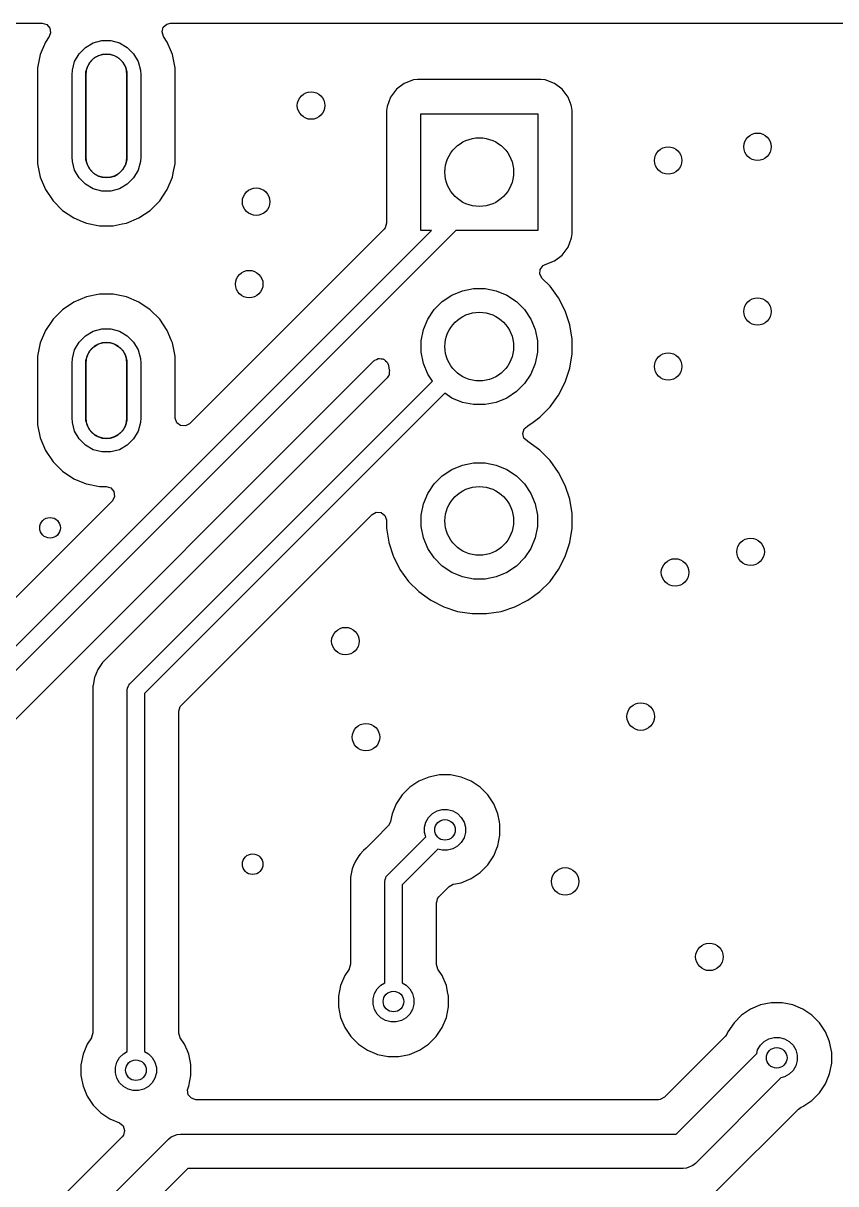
# Model space of a CAD drawing. Extents: x 2.03 to 8.88, y -5.74 to -2.97.
# Drawn here: x 7.721 to 8.187, y -3.638 to -2.972 of the extents above; entities that cross this region are included whole.
import ezdxf

# ---------------------------------------------------------------- set-up
doc = ezdxf.new("R2010")
doc.units = 0
doc.header["$MEASUREMENT"] = 0
doc.layers.add('BLACK', color=7, linetype='CONTINUOUS')

msp = doc.modelspace()

# ---------------------------------------------------------------- linework, layer by layer
at = {"layer": 'BLACK', "linetype": 'CONTINUOUS'}
for p, q in [((7.46514, -2.97246), (7.73171, -2.97246)), ((7.73171, -2.97246), (7.73435, -2.97324)), ((7.73435, -2.97324), (7.73615, -2.97531)), ((7.80041, -2.97743), (7.80114, -2.97478)), ((7.80114, -2.97478), (7.80319, -2.97294)), ((7.80319, -2.97294), (7.80529, -2.97246)), ((7.80529, -2.97246), (8.79662, -2.97246)), ((7.73577, -2.98005), (7.7336, -2.98331)), ((7.73655, -2.97804), (7.73577, -2.98005)), ((7.73615, -2.97531), (7.73655, -2.97804)), ((7.80124, -2.98005), (7.80041, -2.97743)), ((7.80341, -2.98331), (7.80124, -2.98005)), ((7.7336, -2.98331), (7.73063, -2.99048)), ((7.7336, -2.98331), (7.7336, -2.98331)), ((7.75289, -2.98998), (7.75652, -2.98635)), ((7.75652, -2.98635), (7.76097, -2.98378)), ((7.76097, -2.98378), (7.76593, -2.98245)), ((7.76593, -2.98245), (7.77107, -2.98245)), ((7.77107, -2.98245), (7.77604, -2.98378)), ((7.77604, -2.98378), (7.78049, -2.98635)), ((7.78049, -2.98635), (7.78412, -2.98998)), ((7.80577, -2.98901), (7.80341, -2.98331)), ((7.80341, -2.98331), (7.80341, -2.98331)), ((7.73063, -2.99048), (7.72911, -2.99809)), ((7.73063, -2.99048), (7.73063, -2.99048)), ((7.74899, -2.9994), (7.75032, -2.99444)), ((7.75032, -2.99444), (7.75289, -2.98998)), ((7.75759, -2.99745), (7.75913, -2.99478)), ((7.75913, -2.99478), (7.76131, -2.9926)), ((7.76131, -2.9926), (7.76398, -2.99106)), ((7.76398, -2.99106), (7.76696, -2.99026)), ((7.76696, -2.99026), (7.77005, -2.99026)), ((7.77005, -2.99026), (7.77302, -2.99106)), ((7.77302, -2.99106), (7.77569, -2.9926)), ((7.77569, -2.9926), (7.77787, -2.99478)), ((7.77787, -2.99478), (7.77942, -2.99745)), ((7.78412, -2.98998), (7.78669, -2.99444)), ((7.78669, -2.99444), (7.78802, -2.9994)), ((7.80638, -2.99048), (7.80577, -2.98901)), ((7.80789, -2.99809), (7.80638, -2.99048)), ((7.80638, -2.99048), (7.80638, -2.99048)), ((7.80638, -2.99048), (7.80638, -2.99048)), ((7.72911, -2.99809), (7.72911, -2.99809)), ((7.72911, -2.99809), (7.72911, -3.05309)), ((7.74882, -3.00197), (7.74899, -2.9994)), ((7.75669, -3.00197), (7.75679, -3.00043)), ((7.75679, -3.00043), (7.75759, -2.99745)), ((7.77942, -2.99745), (7.78021, -3.00043)), ((7.78021, -3.00043), (7.78031, -3.00197)), ((7.78802, -2.9994), (7.78819, -3.00197)), ((7.80789, -3.05309), (7.80789, -2.99809)), ((7.74882, -3.04921), (7.74882, -3.00197)), ((7.75669, -3.04921), (7.75669, -3.00197)), ((7.78031, -3.00197), (7.78031, -3.04921)), ((7.78819, -3.00197), (7.78819, -3.04921)), ((7.93928, -3.00694), (7.93474, -3.01033)), ((7.94459, -3.00496), (7.93928, -3.00694)), ((7.93928, -3.00694), (7.93928, -3.00694)), ((7.94693, -3.0047), (7.94459, -3.00496)), ((8.01763, -3.0047), (7.94693, -3.0047)), ((7.94693, -3.0047), (7.94693, -3.0047)), ((8.01998, -3.00496), (8.01763, -3.0047)), ((8.01763, -3.0047), (8.01763, -3.0047)), ((8.01763, -3.0047), (8.01763, -3.0047)), ((8.01763, -3.0047), (8.01763, -3.0047)), ((8.02529, -3.00694), (8.01998, -3.00496)), ((8.01998, -3.00496), (8.01998, -3.00496)), ((8.02982, -3.01033), (8.02529, -3.00694)), ((8.02529, -3.00694), (8.02529, -3.00694)), ((7.93474, -3.01033), (7.93135, -3.01487)), ((7.93474, -3.01033), (7.93474, -3.01033)), ((8.03322, -3.01487), (8.02982, -3.01033)), ((8.02982, -3.01033), (8.02982, -3.01033)), ((7.92924, -3.02136), (7.92911, -3.02252)), ((7.92937, -3.02018), (7.92924, -3.02136)), ((7.93135, -3.01487), (7.92937, -3.02018)), ((7.93135, -3.01487), (7.93135, -3.01487)), ((8.03491, -3.01939), (8.03322, -3.01487)), ((8.03322, -3.01487), (8.03322, -3.01487)), ((8.0352, -3.02018), (8.03491, -3.01939)), ((8.03545, -3.02252), (8.0352, -3.02018)), ((7.92911, -3.02252), (7.92911, -3.02252)), ((7.92911, -3.02252), (7.92911, -3.08719)), ((7.94882, -3.09134), (7.94882, -3.02441)), ((7.94882, -3.02441), (8.01575, -3.02441)), ((8.01575, -3.02441), (8.01575, -3.09134)), ((8.03545, -3.09322), (8.03545, -3.02252)), ((7.72911, -3.05309), (7.72911, -3.05309)), ((7.72911, -3.05309), (7.72911, -3.05309)), ((7.72911, -3.05309), (7.73063, -3.0607)), ((7.74899, -3.05178), (7.74882, -3.04921)), ((7.75032, -3.05675), (7.74899, -3.05178)), ((7.75679, -3.05075), (7.75669, -3.04921)), ((7.75759, -3.05373), (7.75679, -3.05075)), ((7.75913, -3.0564), (7.75759, -3.05373)), ((7.77942, -3.05373), (7.77787, -3.0564)), ((7.78021, -3.05075), (7.77942, -3.05373)), ((7.78031, -3.04921), (7.78021, -3.05075)), ((7.78802, -3.05178), (7.78669, -3.05675)), ((7.78819, -3.04921), (7.78802, -3.05178)), ((7.80688, -3.05821), (7.80789, -3.05309)), ((7.73063, -3.0607), (7.73063, -3.0607)), ((7.73063, -3.0607), (7.7336, -3.06787)), ((7.75289, -3.0612), (7.75032, -3.05675)), ((7.75652, -3.06483), (7.75289, -3.0612)), ((7.76131, -3.05858), (7.75913, -3.0564)), ((7.76398, -3.06012), (7.76131, -3.05858)), ((7.76696, -3.06092), (7.76398, -3.06012)), ((7.77005, -3.06092), (7.76696, -3.06092)), ((7.77302, -3.06012), (7.77005, -3.06092)), ((7.77569, -3.05858), (7.77302, -3.06012)), ((7.77787, -3.0564), (7.77569, -3.05858)), ((7.78412, -3.0612), (7.78049, -3.06483)), ((7.78669, -3.05675), (7.78412, -3.0612)), ((7.80341, -3.06787), (7.80638, -3.0607)), ((7.80638, -3.0607), (7.80688, -3.05821)), ((7.7336, -3.06787), (7.7336, -3.06787)), ((7.7336, -3.06787), (7.73791, -3.07432)), ((7.76097, -3.0674), (7.75652, -3.06483)), ((7.76593, -3.06873), (7.76097, -3.0674)), ((7.77604, -3.0674), (7.77107, -3.06873)), ((7.78049, -3.06483), (7.77604, -3.0674)), ((7.7991, -3.07432), (7.80341, -3.06787)), ((7.73791, -3.07432), (7.73791, -3.07432)), ((7.73791, -3.07432), (7.74339, -3.07981)), ((7.77107, -3.06873), (7.76593, -3.06873)), ((7.79361, -3.07981), (7.7991, -3.07432)), ((7.74339, -3.07981), (7.74339, -3.07981)), ((7.74339, -3.07981), (7.74985, -3.08412)), ((7.78716, -3.08412), (7.79361, -3.07981)), ((7.74985, -3.08412), (7.74985, -3.08412)), ((7.74985, -3.08412), (7.75462, -3.0861)), ((7.75462, -3.0861), (7.75701, -3.08709)), ((7.75701, -3.08709), (7.75701, -3.08709)), ((7.75701, -3.08709), (7.75701, -3.08709)), ((7.75701, -3.08709), (7.76462, -3.0886)), ((7.77238, -3.0886), (7.7775, -3.08758)), ((7.7775, -3.08758), (7.77999, -3.08709)), ((7.77999, -3.08709), (7.78716, -3.08412)), ((7.92911, -3.08719), (7.92834, -3.08983)), ((7.66155, -3.38464), (7.95485, -3.09134)), ((7.96877, -3.09134), (7.66851, -3.3916)), ((7.76462, -3.0886), (7.76462, -3.0886)), ((7.76462, -3.0886), (7.77238, -3.0886)), ((7.92768, -3.09064), (7.81623, -3.2021)), ((7.92834, -3.08983), (7.92768, -3.09064)), ((7.95485, -3.09134), (7.94882, -3.09134)), ((8.01575, -3.09134), (7.96877, -3.09134)), ((8.0352, -3.09557), (8.03545, -3.09322)), ((8.02982, -3.10542), (8.03322, -3.10088)), ((8.03322, -3.10088), (8.0352, -3.09557)), ((8.02529, -3.10881), (8.02982, -3.10542)), ((8.01705, -3.11635), (8.01725, -3.11361)), ((8.01725, -3.11361), (8.0189, -3.11141)), ((8.0189, -3.11141), (8.02011, -3.11074)), ((8.02011, -3.11074), (8.02529, -3.10881)), ((8.01837, -3.11877), (8.01705, -3.11635)), ((8.02284, -3.12324), (8.01837, -3.11877)), ((7.96651, -3.12836), (7.97257, -3.12585)), ((7.97257, -3.12585), (7.979, -3.12457)), ((7.979, -3.12457), (7.98556, -3.12457)), ((7.98556, -3.12457), (7.992, -3.12585)), ((7.992, -3.12585), (7.99806, -3.12836)), ((8.02776, -3.13001), (8.02284, -3.12324)), ((7.74985, -3.13242), (7.74339, -3.13673)), ((7.75701, -3.12945), (7.74985, -3.13242)), ((7.74985, -3.13242), (7.74985, -3.13242)), ((7.76462, -3.12793), (7.75701, -3.12945)), ((7.75701, -3.12945), (7.75701, -3.12945)), ((7.77238, -3.12793), (7.76462, -3.12793)), ((7.76462, -3.12793), (7.76462, -3.12793)), ((7.77999, -3.12945), (7.77238, -3.12793)), ((7.77238, -3.12793), (7.77238, -3.12793)), ((7.78716, -3.13242), (7.77999, -3.12945)), ((7.77999, -3.12945), (7.77999, -3.12945)), ((7.79361, -3.13673), (7.78716, -3.13242)), ((7.78716, -3.13242), (7.78716, -3.13242)), ((7.95641, -3.13664), (7.96105, -3.13201)), ((7.96105, -3.13201), (7.96651, -3.12836)), ((7.99806, -3.12836), (8.00351, -3.13201)), ((8.00351, -3.13201), (8.00815, -3.13664)), ((8.03156, -3.13746), (8.02776, -3.13001)), ((8.02776, -3.13001), (8.02776, -3.13001)), ((8.02776, -3.13001), (8.02776, -3.13001)), ((7.74339, -3.13673), (7.73791, -3.14221)), ((7.74339, -3.13673), (7.74339, -3.13673)), ((7.7991, -3.14221), (7.79361, -3.13673)), ((7.79361, -3.13673), (7.79361, -3.13673)), ((7.95277, -3.1421), (7.95641, -3.13664)), ((8.00815, -3.13664), (8.0118, -3.1421)), ((8.03414, -3.14542), (8.03156, -3.13746)), ((7.73791, -3.14221), (7.7336, -3.14866)), ((7.73791, -3.14221), (7.73791, -3.14221)), ((7.76097, -3.14914), (7.76593, -3.14781)), ((7.76593, -3.14781), (7.77107, -3.14781)), ((7.77107, -3.14781), (7.77604, -3.14914)), ((7.80341, -3.14866), (7.7991, -3.14221)), ((7.7991, -3.14221), (7.7991, -3.14221)), ((7.95026, -3.14816), (7.95277, -3.1421)), ((8.0118, -3.1421), (8.01431, -3.14816)), ((8.03545, -3.15369), (8.03414, -3.14542)), ((7.7336, -3.14867), (7.73063, -3.15583)), ((7.7336, -3.14866), (7.7336, -3.14867)), ((7.75289, -3.15534), (7.75652, -3.15171)), ((7.75652, -3.15171), (7.76097, -3.14914)), ((7.77604, -3.14914), (7.78049, -3.15171)), ((7.78049, -3.15171), (7.78412, -3.15534)), ((7.80341, -3.14867), (7.80341, -3.14866)), ((7.80589, -3.15465), (7.80341, -3.14867)), ((7.94898, -3.15459), (7.95026, -3.14816)), ((8.01431, -3.14816), (8.01559, -3.15459)), ((8.03545, -3.16206), (8.03545, -3.15369)), ((7.73063, -3.15583), (7.72911, -3.16344)), ((7.73063, -3.15583), (7.73063, -3.15583)), ((7.74899, -3.16475), (7.75032, -3.15979)), ((7.75032, -3.15979), (7.75289, -3.15534)), ((7.75759, -3.1628), (7.75913, -3.16013)), ((7.75913, -3.16013), (7.76131, -3.15795)), ((7.76131, -3.15795), (7.76398, -3.15641)), ((7.76398, -3.15641), (7.76696, -3.15561)), ((7.76696, -3.15561), (7.77005, -3.15561)), ((7.77005, -3.15561), (7.77302, -3.15641)), ((7.77302, -3.15641), (7.77569, -3.15795)), ((7.77569, -3.15795), (7.77787, -3.16013)), ((7.77787, -3.16013), (7.77942, -3.1628)), ((7.78412, -3.15534), (7.78669, -3.15979)), ((7.78669, -3.15979), (7.78802, -3.16475)), ((7.80638, -3.15583), (7.80589, -3.15465)), ((7.80789, -3.16344), (7.80638, -3.15583)), ((7.80638, -3.15583), (7.80638, -3.15583)), ((7.80638, -3.15583), (7.80638, -3.15583)), ((7.94898, -3.16115), (7.94898, -3.15459)), ((7.95026, -3.16759), (7.94898, -3.16115)), ((8.01559, -3.16115), (8.01431, -3.16759)), ((8.01559, -3.15459), (8.01559, -3.16115)), ((7.68999, -3.39799), (7.9219, -3.16607)), ((7.72911, -3.16344), (7.72911, -3.16344)), ((7.72911, -3.16344), (7.72911, -3.2027)), ((7.74882, -3.16732), (7.74899, -3.16475)), ((7.74882, -3.19882), (7.74882, -3.16732)), ((7.75669, -3.16732), (7.75679, -3.16578)), ((7.75669, -3.19882), (7.75669, -3.16732)), ((7.75679, -3.16578), (7.75759, -3.1628)), ((7.77942, -3.1628), (7.78021, -3.16578)), ((7.78021, -3.16578), (7.78031, -3.16732)), ((7.78031, -3.16732), (7.78031, -3.19882)), ((7.78802, -3.16475), (7.78819, -3.16732)), ((7.78819, -3.16732), (7.78819, -3.19882)), ((7.80789, -3.19864), (7.80789, -3.16344)), ((7.9219, -3.16607), (7.92222, -3.1659)), ((7.92222, -3.1659), (7.92244, -3.16561)), ((7.92244, -3.16561), (7.92341, -3.16525)), ((7.92341, -3.16525), (7.92432, -3.16476)), ((7.92432, -3.16476), (7.92468, -3.16478)), ((7.92468, -3.16478), (7.92502, -3.16466)), ((7.92502, -3.16466), (7.92603, -3.16488)), ((7.92603, -3.16488), (7.92706, -3.16495)), ((7.92706, -3.16495), (7.92735, -3.16517)), ((7.92735, -3.16517), (7.92771, -3.16525)), ((7.92771, -3.16525), (7.92844, -3.16598)), ((7.92844, -3.16598), (7.92926, -3.1666)), ((7.92926, -3.1666), (7.92944, -3.16699)), ((7.92944, -3.16699), (7.92965, -3.1672)), ((7.92965, -3.1672), (7.92997, -3.16816)), ((7.95277, -3.17365), (7.95026, -3.16759)), ((8.01431, -3.16759), (8.0118, -3.17365)), ((8.03414, -3.17032), (8.03545, -3.16206)), ((7.92997, -3.16816), (7.93013, -3.1685)), ((7.93055, -3.17417), (7.93003, -3.17485)), ((7.93013, -3.1685), (7.93016, -3.16863)), ((7.93016, -3.16863), (7.93042, -3.17032)), ((7.93042, -3.17032), (7.9307, -3.17118)), ((7.93057, -3.17392), (7.93055, -3.17417)), ((7.9307, -3.17369), (7.93057, -3.17392)), ((7.93075, -3.17142), (7.93067, -3.17256)), ((7.93067, -3.17256), (7.9307, -3.17369)), ((7.9307, -3.17118), (7.93075, -3.17142)), ((7.95549, -3.17771), (7.95277, -3.17365)), ((8.0118, -3.17365), (8.00815, -3.1791)), ((8.03156, -3.17828), (8.03414, -3.17032)), ((7.92943, -3.1759), (7.76974, -3.3356)), ((7.78195, -3.35124), (7.95549, -3.17771)), ((7.93003, -3.17485), (7.92943, -3.1759)), ((8.00815, -3.1791), (8.00351, -3.18374)), ((8.02776, -3.18574), (8.03156, -3.17828)), ((7.96245, -3.18467), (7.79035, -3.35676)), ((7.96651, -3.18739), (7.96245, -3.18467)), ((7.97257, -3.1899), (7.96651, -3.18739)), ((7.99806, -3.18739), (7.992, -3.1899)), ((8.00351, -3.18374), (7.99806, -3.18739)), ((8.02284, -3.19251), (8.02776, -3.18574)), ((8.02776, -3.18574), (8.02776, -3.18574)), ((8.02776, -3.18574), (8.02776, -3.18574)), ((7.979, -3.19118), (7.97257, -3.1899)), ((7.98556, -3.19118), (7.979, -3.19118)), ((7.992, -3.1899), (7.98556, -3.19118)), ((8.01692, -3.19843), (8.02284, -3.19251)), ((8.02284, -3.19251), (8.02284, -3.19251)), ((8.02284, -3.19251), (8.02284, -3.19251)), ((7.74899, -3.20139), (7.74882, -3.19882)), ((7.75679, -3.20036), (7.75669, -3.19882)), ((7.75759, -3.20334), (7.75679, -3.20036)), ((7.78021, -3.20036), (7.77942, -3.20334)), ((7.78031, -3.19882), (7.78021, -3.20036)), ((7.78819, -3.19882), (7.78802, -3.20139)), ((7.80791, -3.19899), (7.80789, -3.19864)), ((7.80887, -3.20157), (7.80791, -3.19899)), ((8.01312, -3.20119), (8.01692, -3.19843)), ((8.01692, -3.19843), (8.01692, -3.19843)), ((8.01692, -3.19843), (8.01692, -3.19843)), ((7.72911, -3.2027), (7.72911, -3.2027)), ((7.72911, -3.2027), (7.72911, -3.2027)), ((7.72911, -3.2027), (7.73063, -3.21031)), ((7.75032, -3.20635), (7.74899, -3.20139)), ((7.75289, -3.2108), (7.75032, -3.20635)), ((7.75913, -3.20601), (7.75759, -3.20334)), ((7.76131, -3.20819), (7.75913, -3.20601)), ((7.77787, -3.20601), (7.77569, -3.20819)), ((7.77942, -3.20334), (7.77787, -3.20601)), ((7.78669, -3.20635), (7.78412, -3.2108)), ((7.78802, -3.20139), (7.78669, -3.20635)), ((7.81107, -3.20322), (7.80887, -3.20157)), ((7.81381, -3.20341), (7.81107, -3.20322)), ((7.81623, -3.2021), (7.81381, -3.20341)), ((8.00714, -3.20767), (8.00803, -3.20506)), ((8.00781, -3.21034), (8.00714, -3.20767)), ((8.00803, -3.20506), (8.00981, -3.20352)), ((8.00981, -3.20352), (8.01015, -3.20335)), ((8.01015, -3.20335), (8.01312, -3.20119)), ((7.73063, -3.21031), (7.73063, -3.21031)), ((7.73063, -3.21031), (7.7336, -3.21748)), ((7.75652, -3.21444), (7.75289, -3.2108)), ((7.76097, -3.21701), (7.75652, -3.21444)), ((7.76398, -3.20973), (7.76131, -3.20819)), ((7.76696, -3.21053), (7.76398, -3.20973)), ((7.77005, -3.21053), (7.76696, -3.21053)), ((7.77302, -3.20973), (7.77005, -3.21053)), ((7.77569, -3.20819), (7.77302, -3.20973)), ((7.78049, -3.21444), (7.77604, -3.21701)), ((7.78412, -3.2108), (7.78049, -3.21444)), ((8.00981, -3.21222), (8.00781, -3.21034)), ((8.01012, -3.21239), (8.00981, -3.21222)), ((8.01015, -3.2124), (8.01012, -3.21239)), ((8.01692, -3.21732), (8.01015, -3.2124)), ((7.7336, -3.21748), (7.7336, -3.21748)), ((7.7336, -3.21748), (7.73791, -3.22393)), ((7.76593, -3.21834), (7.76097, -3.21701)), ((7.77107, -3.21834), (7.76593, -3.21834)), ((7.77604, -3.21701), (7.77107, -3.21834)), ((8.02284, -3.22324), (8.01692, -3.21732)), ((7.73791, -3.22393), (7.73791, -3.22393)), ((7.73791, -3.22393), (7.74339, -3.22941)), ((7.96651, -3.22836), (7.97257, -3.22585)), ((7.97257, -3.22585), (7.979, -3.22457)), ((7.979, -3.22457), (7.98556, -3.22457)), ((7.98556, -3.22457), (7.992, -3.22585)), ((7.992, -3.22585), (7.99806, -3.22836)), ((8.02776, -3.23001), (8.02284, -3.22324)), ((7.74339, -3.22941), (7.74339, -3.22941)), ((7.74339, -3.22941), (7.74985, -3.23373)), ((7.74985, -3.23373), (7.74985, -3.23373)), ((7.74985, -3.23373), (7.75693, -3.23666)), ((7.95641, -3.23664), (7.96105, -3.23201)), ((7.96105, -3.23201), (7.96651, -3.22836)), ((7.99806, -3.22836), (8.00351, -3.23201)), ((8.00351, -3.23201), (8.00815, -3.23664)), ((8.03156, -3.23746), (8.02776, -3.23001)), ((8.02776, -3.23001), (8.02776, -3.23001)), ((8.02776, -3.23001), (8.02776, -3.23001)), ((7.75693, -3.23666), (7.75701, -3.23669)), ((7.75701, -3.23669), (7.75701, -3.23669)), ((7.75701, -3.23669), (7.75701, -3.23669)), ((7.75701, -3.23669), (7.76462, -3.23821)), ((7.76462, -3.23821), (7.76833, -3.23821)), ((7.76833, -3.23821), (7.77097, -3.23898)), ((7.77097, -3.23898), (7.77277, -3.24106)), ((7.77277, -3.24106), (7.77316, -3.24379)), ((7.95277, -3.2421), (7.95641, -3.23664)), ((8.00815, -3.23664), (8.0118, -3.2421)), ((8.03414, -3.24542), (8.03156, -3.23746)), ((7.77178, -3.24654), (7.65517, -3.36316)), ((7.77202, -3.24629), (7.77178, -3.24654)), ((7.77316, -3.24379), (7.77202, -3.24629)), ((7.95026, -3.24816), (7.95277, -3.2421)), ((8.0118, -3.2421), (8.01431, -3.24816)), ((8.03545, -3.25369), (8.03414, -3.24542)), ((7.82123, -3.35375), (7.92078, -3.2542)), ((7.92078, -3.2542), (7.92319, -3.25289)), ((7.92319, -3.25289), (7.92594, -3.25308)), ((7.92594, -3.25308), (7.92814, -3.25473)), ((7.94898, -3.25459), (7.95026, -3.24816)), ((8.01431, -3.24816), (8.01559, -3.25459)), ((8.03545, -3.26206), (8.03545, -3.25369)), ((7.92814, -3.25473), (7.9291, -3.25731)), ((7.9291, -3.25731), (7.92911, -3.25766)), ((7.92911, -3.25766), (7.92911, -3.26206)), ((7.94898, -3.26115), (7.94898, -3.25459)), ((8.01559, -3.25459), (8.01559, -3.26115)), ((7.92911, -3.26206), (7.93039, -3.27009)), ((7.95026, -3.26759), (7.94898, -3.26115)), ((7.95277, -3.27365), (7.95026, -3.26759)), ((8.01431, -3.26759), (8.0118, -3.27365)), ((8.01559, -3.26115), (8.01431, -3.26759)), ((8.03414, -3.27032), (8.03545, -3.26206)), ((7.93039, -3.27009), (7.93042, -3.27032)), ((7.93042, -3.27032), (7.93289, -3.27793)), ((7.95641, -3.2791), (7.95277, -3.27365)), ((8.0118, -3.27365), (8.00815, -3.2791)), ((8.03156, -3.27828), (8.03414, -3.27032)), ((7.93289, -3.27793), (7.93301, -3.27828)), ((7.93301, -3.27828), (7.93681, -3.28574)), ((7.96105, -3.28374), (7.95641, -3.2791)), ((8.00815, -3.2791), (8.00351, -3.28374)), ((8.02776, -3.28574), (8.03156, -3.27828)), ((7.93681, -3.28574), (7.94173, -3.29251)), ((7.96651, -3.28739), (7.96105, -3.28374)), ((7.97257, -3.2899), (7.96651, -3.28739)), ((7.99806, -3.28739), (7.992, -3.2899)), ((8.00351, -3.28374), (7.99806, -3.28739)), ((8.02284, -3.29251), (8.02776, -3.28574)), ((8.02776, -3.28574), (8.02776, -3.28574)), ((8.02776, -3.28574), (8.02776, -3.28574)), ((7.94173, -3.29251), (7.94765, -3.29843)), ((7.979, -3.29118), (7.97257, -3.2899)), ((7.98556, -3.29118), (7.979, -3.29118)), ((7.992, -3.2899), (7.98556, -3.29118)), ((8.01692, -3.29843), (8.02284, -3.29251)), ((8.02284, -3.29251), (8.02284, -3.29251)), ((8.02284, -3.29251), (8.02284, -3.29251)), ((7.94765, -3.29843), (7.95442, -3.30335)), ((8.01332, -3.30105), (8.01692, -3.29843)), ((8.01692, -3.29843), (8.01692, -3.29843)), ((8.01692, -3.29843), (8.01692, -3.29843)), ((7.95442, -3.30335), (7.95442, -3.30335)), ((7.95442, -3.30335), (7.95442, -3.30335)), ((7.95442, -3.30335), (7.96187, -3.30715)), ((7.96187, -3.30715), (7.96983, -3.30973)), ((7.99473, -3.30973), (8.00269, -3.30715)), ((8.00269, -3.30715), (8.01015, -3.30335)), ((8.01015, -3.30335), (8.01332, -3.30105)), ((7.96983, -3.30973), (7.9781, -3.31104)), ((7.9781, -3.31104), (7.9781, -3.31104)), ((7.9781, -3.31104), (7.98647, -3.31104)), ((7.98647, -3.31104), (7.99473, -3.30973)), ((7.98647, -3.31104), (7.98647, -3.31104)), ((7.7663, -3.33903), (7.76361, -3.34306)), ((7.76974, -3.3356), (7.7663, -3.33903)), ((7.7663, -3.33903), (7.7663, -3.33903)), ((7.76175, -3.34754), (7.76084, -3.35215)), ((7.76185, -3.34731), (7.76175, -3.34754)), ((7.76175, -3.34754), (7.76175, -3.34754)), ((7.7627, -3.34527), (7.76185, -3.34731)), ((7.76185, -3.34731), (7.76185, -3.34731)), ((7.76361, -3.34306), (7.7627, -3.34527)), ((7.7627, -3.34527), (7.7627, -3.34527)), ((7.76361, -3.34306), (7.76361, -3.34306)), ((7.76084, -3.35215), (7.76081, -3.3523)), ((7.76081, -3.3523), (7.76081, -3.55148)), ((7.76084, -3.35215), (7.76084, -3.35215)), ((7.78051, -3.35472), (7.78061, -3.35376)), ((7.78061, -3.35375), (7.78114, -3.35248)), ((7.78061, -3.35376), (7.78061, -3.35375)), ((7.78114, -3.35248), (7.78134, -3.35199)), ((7.78134, -3.35199), (7.78195, -3.35124)), ((7.78134, -3.35199), (7.78134, -3.35199)), ((7.81149, -3.3635), (7.82123, -3.35375)), ((7.78051, -3.56215), (7.78051, -3.35472)), ((7.79035, -3.35676), (7.79035, -3.56215)), ((7.81006, -3.36695), (7.81083, -3.36431)), ((7.81006, -3.53036), (7.81006, -3.36695)), ((7.81083, -3.36431), (7.81149, -3.3635)), ((7.94767, -3.40711), (7.94251, -3.41056)), ((7.95341, -3.40473), (7.94767, -3.40711)), ((7.94767, -3.40711), (7.94767, -3.40711)), ((7.95949, -3.40352), (7.95341, -3.40473)), ((7.95341, -3.40473), (7.95341, -3.40473)), ((7.9657, -3.40352), (7.95949, -3.40352)), ((7.95949, -3.40352), (7.95949, -3.40352)), ((7.97179, -3.40473), (7.9657, -3.40352)), ((7.9657, -3.40352), (7.9657, -3.40352)), ((7.97753, -3.40711), (7.97179, -3.40473)), ((7.97179, -3.40473), (7.97179, -3.40473)), ((7.98269, -3.41056), (7.97753, -3.40711)), ((7.97753, -3.40711), (7.97753, -3.40711)), ((7.94251, -3.41056), (7.93812, -3.41495)), ((7.94251, -3.41056), (7.94251, -3.41056)), ((7.98708, -3.41495), (7.98269, -3.41056)), ((7.98269, -3.41056), (7.98269, -3.41056)), ((7.93467, -3.42011), (7.93229, -3.42585)), ((7.93812, -3.41495), (7.93467, -3.42011)), ((7.93467, -3.42011), (7.93467, -3.42011)), ((7.93812, -3.41495), (7.93812, -3.41495)), ((7.99053, -3.42011), (7.98708, -3.41495)), ((7.98708, -3.41495), (7.98708, -3.41495)), ((7.99135, -3.42209), (7.99053, -3.42011)), ((7.99053, -3.42011), (7.99053, -3.42011)), ((7.93229, -3.42585), (7.93142, -3.43022)), ((7.93229, -3.42585), (7.93229, -3.42585)), ((7.95323, -3.42785), (7.95541, -3.42567)), ((7.95541, -3.42567), (7.95808, -3.42413)), ((7.95808, -3.42413), (7.96106, -3.42333)), ((7.96106, -3.42333), (7.96414, -3.42333)), ((7.96414, -3.42333), (7.96712, -3.42413)), ((7.96712, -3.42413), (7.96979, -3.42567)), ((7.96979, -3.42567), (7.97197, -3.42785)), ((7.9929, -3.42585), (7.99135, -3.42209)), ((7.99383, -3.43051), (7.9929, -3.42585)), ((7.93009, -3.43272), (7.92269, -3.44012)), ((7.93015, -3.43266), (7.93009, -3.43272)), ((7.93142, -3.43022), (7.93015, -3.43266)), ((7.95089, -3.4335), (7.95169, -3.43052)), ((7.95089, -3.43658), (7.95089, -3.4335)), ((7.95169, -3.43052), (7.95323, -3.42785)), ((7.97197, -3.42785), (7.97351, -3.43052)), ((7.97351, -3.43052), (7.97431, -3.4335)), ((7.97431, -3.4335), (7.97431, -3.43658)), ((7.99411, -3.43194), (7.99383, -3.43051)), ((7.99411, -3.43814), (7.99411, -3.43194)), ((7.99411, -3.43194), (7.99411, -3.43194)), ((7.99411, -3.43194), (7.99411, -3.43194)), ((7.92269, -3.44012), (7.91737, -3.44544)), ((7.92959, -3.46109), (7.95157, -3.43911)), ((7.95157, -3.43911), (7.95089, -3.43658)), ((7.97351, -3.43956), (7.97197, -3.44223)), ((7.97431, -3.43658), (7.97351, -3.43956)), ((7.9929, -3.44423), (7.99411, -3.43814)), ((7.91596, -3.44685), (7.91394, -3.44887)), ((7.91737, -3.44544), (7.91596, -3.44685)), ((7.91737, -3.44544), (7.91737, -3.44544)), ((7.95853, -3.44607), (7.93799, -3.46661)), ((7.96106, -3.44675), (7.95853, -3.44607)), ((7.96414, -3.44675), (7.96106, -3.44675)), ((7.96712, -3.44595), (7.96414, -3.44675)), ((7.96979, -3.44441), (7.96712, -3.44595)), ((7.97197, -3.44223), (7.96979, -3.44441)), ((7.99053, -3.44997), (7.9924, -3.44544)), ((7.9924, -3.44544), (7.9929, -3.44423)), ((7.91125, -3.4529), (7.91017, -3.4555)), ((7.91321, -3.44997), (7.91125, -3.4529)), ((7.91125, -3.4529), (7.91125, -3.4529)), ((7.91394, -3.44887), (7.91321, -3.44997)), ((7.91321, -3.44997), (7.91321, -3.44997)), ((7.91321, -3.44997), (7.91321, -3.44997)), ((7.91394, -3.44887), (7.91394, -3.44887)), ((7.98708, -3.45513), (7.99016, -3.45051)), ((7.99016, -3.45051), (7.99053, -3.44997)), ((7.99053, -3.44997), (7.99053, -3.44997)), ((7.90939, -3.45738), (7.90844, -3.46214)), ((7.91017, -3.4555), (7.90939, -3.45738)), ((7.90939, -3.45738), (7.90939, -3.45738)), ((7.97753, -3.46297), (7.98269, -3.45952)), ((7.98269, -3.45952), (7.98708, -3.45513)), ((7.90844, -3.46214), (7.90844, -3.51211)), ((7.92815, -3.46457), (7.92824, -3.46361)), ((7.92815, -3.52278), (7.92815, -3.46457)), ((7.92824, -3.46361), (7.92826, -3.46356)), ((7.92826, -3.46356), (7.9287, -3.46251)), ((7.9287, -3.46251), (7.92898, -3.46183)), ((7.92898, -3.46183), (7.92959, -3.46109)), ((7.92898, -3.46183), (7.92898, -3.46183)), ((7.93799, -3.46661), (7.93799, -3.52278)), ((7.96491, -3.46755), (7.96733, -3.46623)), ((7.96733, -3.46623), (7.96741, -3.46622)), ((7.96741, -3.46622), (7.97179, -3.46534)), ((7.97179, -3.46534), (7.97753, -3.46297)), ((7.95847, -3.47415), (7.95913, -3.47334)), ((7.95913, -3.47334), (7.96491, -3.46755)), ((7.9577, -3.47679), (7.95804, -3.47563)), ((7.9577, -3.51211), (7.9577, -3.47679)), ((7.95804, -3.47563), (7.95829, -3.47445)), ((7.95829, -3.47445), (7.95844, -3.47425)), ((7.95844, -3.47425), (7.95847, -3.47415)), ((7.90844, -3.51211), (7.90767, -3.51475)), ((7.9577, -3.5122), (7.9577, -3.51211)), ((7.95852, -3.51482), (7.9577, -3.5122)), ((7.90514, -3.51854), (7.90277, -3.52427)), ((7.90762, -3.51482), (7.90514, -3.51854)), ((7.90514, -3.51854), (7.90514, -3.51854)), ((7.90767, -3.51475), (7.90762, -3.51482)), ((7.961, -3.51854), (7.95852, -3.51482)), ((7.96338, -3.52427), (7.961, -3.51854)), ((7.961, -3.51854), (7.961, -3.51854)), ((7.961, -3.51854), (7.961, -3.51854)), ((7.90277, -3.52427), (7.90156, -3.53036)), ((7.90277, -3.52427), (7.90277, -3.52427)), ((7.92216, -3.52894), (7.9237, -3.52627)), ((7.9237, -3.52627), (7.92588, -3.52409)), ((7.92588, -3.52409), (7.92815, -3.52278)), ((7.93799, -3.52278), (7.94026, -3.52409)), ((7.94026, -3.52409), (7.94244, -3.52627)), ((7.94244, -3.52627), (7.94398, -3.52894)), ((7.96411, -3.52796), (7.96338, -3.52427)), ((7.96338, -3.52427), (7.96338, -3.52427)), ((7.81006, -3.55148), (7.81006, -3.53036)), ((7.90156, -3.53036), (7.90156, -3.53657)), ((7.92136, -3.53192), (7.92216, -3.52894)), ((7.92136, -3.53501), (7.92136, -3.53192)), ((7.94398, -3.52894), (7.94478, -3.53192)), ((7.94478, -3.53192), (7.94478, -3.53501)), ((7.96459, -3.53036), (7.96411, -3.52796)), ((7.96459, -3.53657), (7.96459, -3.53036)), ((7.96459, -3.53036), (7.96459, -3.53036)), ((7.96459, -3.53036), (7.96459, -3.53036)), ((7.90156, -3.53657), (7.90277, -3.54266)), ((7.92216, -3.53798), (7.92136, -3.53501)), ((7.9237, -3.54065), (7.92216, -3.53798)), ((7.94398, -3.53798), (7.94244, -3.54065)), ((7.94478, -3.53501), (7.94398, -3.53798)), ((7.96338, -3.54266), (7.96459, -3.53657)), ((8.13783, -3.53782), (8.13267, -3.54127)), ((8.14356, -3.53544), (8.13783, -3.53782)), ((8.13783, -3.53782), (8.13783, -3.53782)), ((8.14965, -3.53423), (8.14356, -3.53544)), ((8.14356, -3.53544), (8.14356, -3.53544)), ((8.15586, -3.53423), (8.14965, -3.53423)), ((8.14965, -3.53423), (8.14965, -3.53423)), ((8.16195, -3.53544), (8.15586, -3.53423)), ((8.15586, -3.53423), (8.15586, -3.53423)), ((8.16768, -3.53782), (8.16195, -3.53544)), ((8.16195, -3.53544), (8.16195, -3.53544)), ((8.17285, -3.54127), (8.16768, -3.53782)), ((8.16768, -3.53782), (8.16768, -3.53782)), ((7.90277, -3.54266), (7.90277, -3.54266)), ((7.90277, -3.54266), (7.90514, -3.54839)), ((7.92588, -3.54283), (7.9237, -3.54065)), ((7.92855, -3.54438), (7.92588, -3.54283)), ((7.93153, -3.54517), (7.92855, -3.54438)), ((7.93461, -3.54517), (7.93153, -3.54517)), ((7.93759, -3.54438), (7.93461, -3.54517)), ((7.94026, -3.54283), (7.93759, -3.54438)), ((7.94244, -3.54065), (7.94026, -3.54283)), ((7.961, -3.54839), (7.96338, -3.54266)), ((8.12828, -3.54566), (8.12483, -3.55082)), ((8.13267, -3.54127), (8.12828, -3.54566)), ((8.12828, -3.54566), (8.12828, -3.54566)), ((8.13267, -3.54127), (8.13267, -3.54127)), ((8.17724, -3.54566), (8.17285, -3.54127)), ((8.17285, -3.54127), (8.17285, -3.54127)), ((8.18068, -3.55082), (8.17724, -3.54566)), ((8.17724, -3.54566), (8.17724, -3.54566)), ((7.76081, -3.55148), (7.76003, -3.55412)), ((7.81006, -3.55157), (7.81006, -3.55148)), ((7.81088, -3.55419), (7.81006, -3.55157)), ((7.90514, -3.54839), (7.90514, -3.54839)), ((7.90514, -3.54839), (7.90859, -3.55355)), ((7.90859, -3.55355), (7.90859, -3.55355)), ((7.90859, -3.55355), (7.91298, -3.55794)), ((7.95316, -3.55794), (7.95755, -3.55355)), ((7.95755, -3.55355), (7.961, -3.54839)), ((8.12338, -3.55333), (8.0884, -3.58831)), ((8.12444, -3.55175), (8.12338, -3.55333)), ((8.12483, -3.55082), (8.12444, -3.55175)), ((8.12483, -3.55082), (8.12483, -3.55082)), ((8.1828, -3.55594), (8.18068, -3.55082)), ((8.18068, -3.55082), (8.18068, -3.55082)), ((7.7575, -3.55791), (7.75513, -3.56364)), ((7.75998, -3.55419), (7.7575, -3.55791)), ((7.7575, -3.55791), (7.7575, -3.55791)), ((7.76003, -3.55412), (7.75998, -3.55419)), ((7.81336, -3.55791), (7.81088, -3.55419)), ((7.81492, -3.56167), (7.81336, -3.55791)), ((7.81336, -3.55791), (7.81336, -3.55791)), ((7.81336, -3.55791), (7.81336, -3.55791)), ((7.91298, -3.55794), (7.91298, -3.55794)), ((7.91298, -3.55794), (7.91814, -3.56139)), ((7.948, -3.56139), (7.95316, -3.55794)), ((8.14184, -3.56123), (8.14339, -3.55856)), ((8.14339, -3.55856), (8.14557, -3.55638)), ((8.14557, -3.55638), (8.14824, -3.55484)), ((8.14824, -3.55484), (8.15121, -3.55404)), ((8.15121, -3.55404), (8.1543, -3.55404)), ((8.1543, -3.55404), (8.15728, -3.55484)), ((8.15728, -3.55484), (8.15995, -3.55638)), ((8.15995, -3.55638), (8.16213, -3.55856)), ((8.16213, -3.55856), (8.16367, -3.56123)), ((8.18306, -3.55656), (8.1828, -3.55594)), ((8.18392, -3.56089), (8.18306, -3.55656)), ((7.75513, -3.56364), (7.75392, -3.56973)), ((7.75513, -3.56364), (7.75513, -3.56364)), ((7.77452, -3.56831), (7.77606, -3.56564)), ((7.77606, -3.56564), (7.77824, -3.56346)), ((7.77824, -3.56346), (7.78051, -3.56215)), ((7.79035, -3.56215), (7.79262, -3.56346)), ((7.79262, -3.56346), (7.7948, -3.56564)), ((7.7948, -3.56564), (7.79635, -3.56831)), ((7.81574, -3.56364), (7.81492, -3.56167)), ((7.81668, -3.56837), (7.81574, -3.56364)), ((7.91814, -3.56139), (7.91814, -3.56139)), ((7.91814, -3.56139), (7.92357, -3.56364)), ((7.92357, -3.56364), (7.92388, -3.56377)), ((7.92388, -3.56377), (7.92997, -3.56498)), ((7.92997, -3.56498), (7.92997, -3.56498)), ((7.92997, -3.56498), (7.92997, -3.56498)), ((7.92997, -3.56498), (7.93617, -3.56498)), ((7.93617, -3.56498), (7.94226, -3.56377)), ((7.93617, -3.56498), (7.93617, -3.56498)), ((7.94226, -3.56377), (7.948, -3.56139)), ((8.09514, -3.60945), (8.14129, -3.56329)), ((8.14129, -3.56329), (8.14184, -3.56123)), ((8.16367, -3.56123), (8.16447, -3.56421)), ((8.16447, -3.56421), (8.16447, -3.56729)), ((8.18427, -3.56264), (8.18392, -3.56089)), ((8.18427, -3.56885), (8.18427, -3.56264)), ((8.18427, -3.56264), (8.18427, -3.56264)), ((8.18427, -3.56264), (8.18427, -3.56264)), ((7.75392, -3.56973), (7.75392, -3.57594)), ((7.77372, -3.57129), (7.77452, -3.56831)), ((7.77372, -3.57438), (7.77372, -3.57129)), ((7.79635, -3.56831), (7.79714, -3.57129)), ((7.79714, -3.57129), (7.79714, -3.57438)), ((7.81695, -3.56973), (7.81668, -3.56837)), ((7.81695, -3.57594), (7.81695, -3.56973)), ((7.81695, -3.56973), (7.81695, -3.56973)), ((7.81695, -3.56973), (7.81695, -3.56973)), ((8.16213, -3.57294), (8.15995, -3.57512)), ((8.16367, -3.57027), (8.16213, -3.57294)), ((8.16447, -3.56729), (8.16367, -3.57027)), ((8.18306, -3.57494), (8.18427, -3.56885)), ((7.75392, -3.57594), (7.75513, -3.58203)), ((7.77452, -3.57735), (7.77372, -3.57438)), ((7.77606, -3.58002), (7.77452, -3.57735)), ((7.77824, -3.5822), (7.77606, -3.58002)), ((7.7948, -3.58002), (7.79262, -3.5822)), ((7.79635, -3.57735), (7.7948, -3.58002)), ((7.79714, -3.57438), (7.79635, -3.57735)), ((7.81574, -3.58203), (7.81695, -3.57594)), ((8.15521, -3.57721), (8.10617, -3.62625)), ((8.15728, -3.57666), (8.15521, -3.57721)), ((8.15995, -3.57512), (8.15728, -3.57666)), ((8.18068, -3.58068), (8.18306, -3.57494)), ((7.75513, -3.58203), (7.75513, -3.58203)), ((7.75513, -3.58203), (7.7575, -3.58776)), ((7.78091, -3.58375), (7.77824, -3.5822)), ((7.78389, -3.58454), (7.78091, -3.58375)), ((7.78697, -3.58454), (7.78389, -3.58454)), ((7.78995, -3.58375), (7.78697, -3.58454)), ((7.79262, -3.5822), (7.78995, -3.58375)), ((7.81502, -3.58417), (7.81534, -3.58299)), ((7.81541, -3.58689), (7.81502, -3.58417)), ((7.81534, -3.58299), (7.81574, -3.58203)), ((7.81721, -3.58897), (7.81541, -3.58689)), ((7.81574, -3.58203), (7.81574, -3.58203)), ((8.17285, -3.59023), (8.17724, -3.58584)), ((8.17724, -3.58584), (8.18068, -3.58068)), ((7.7575, -3.58776), (7.7575, -3.58776)), ((7.7575, -3.58776), (7.76095, -3.59292)), ((7.76095, -3.59292), (7.76095, -3.59292)), ((7.76095, -3.59292), (7.76534, -3.59731)), ((7.81985, -3.58974), (7.81721, -3.58897)), ((8.08495, -3.58974), (7.81985, -3.58974)), ((8.08599, -3.58963), (8.08495, -3.58974)), ((8.0884, -3.58831), (8.08599, -3.58963)), ((8.16675, -3.59406), (8.16768, -3.59368)), ((8.16768, -3.59368), (8.17285, -3.59023)), ((7.76534, -3.59731), (7.76534, -3.59731)), ((7.76534, -3.59731), (7.7705, -3.60076)), ((8.11805, -3.64224), (8.16517, -3.59512)), ((8.16517, -3.59512), (8.16675, -3.59406)), ((7.7705, -3.60076), (7.7705, -3.60076)), ((7.7705, -3.60076), (7.77596, -3.60302)), ((7.77596, -3.60302), (7.7781, -3.60475)), ((7.7781, -3.60475), (7.77897, -3.60736)), ((7.77754, -3.61099), (7.73641, -3.65212)), ((7.74636, -3.67003), (7.80406, -3.61233)), ((7.77829, -3.61002), (7.77754, -3.61099)), ((7.77897, -3.60736), (7.77829, -3.61002)), ((7.80406, -3.61233), (7.80556, -3.61111)), ((7.80556, -3.61111), (7.8091, -3.60964)), ((7.80556, -3.61111), (7.80556, -3.61111)), ((7.8091, -3.60964), (7.81102, -3.60945)), ((7.81102, -3.60945), (8.09514, -3.60945)), ((8.10617, -3.62625), (8.10468, -3.62747)), ((7.8151, -3.62913), (7.76028, -3.68395)), ((8.09921, -3.62913), (7.8151, -3.62913)), ((8.10113, -3.62894), (8.09921, -3.62913)), ((8.10468, -3.62748), (8.10113, -3.62894)), ((8.10468, -3.62747), (8.10468, -3.62748))]:
    msp.add_line(p, q, dxfattribs=at)
at = {"layer": 'BLACK'}
for centre, radius in [((7.88583, -3.01969), 0.00787), ((7.98228, -3.05787), 0.01969), ((8.14173, -3.04331), 0.00787), ((8.09055, -3.05118), 0.00787), ((7.85433, -3.0748), 0.00787), ((7.85039, -3.12205), 0.00787), ((8.14173, -3.1378), 0.00787), ((7.98228, -3.15787), 0.01969), ((8.09055, -3.16929), 0.00787), ((7.98228, -3.25787), 0.01969), ((7.73622, -3.26181), 0.00591), ((8.1378, -3.27559), 0.00787), ((8.09449, -3.2874), 0.00787), ((7.90551, -3.32677), 0.00787), ((8.0748, -3.37008), 0.00787), ((7.91732, -3.38189), 0.00787), ((7.9626, -3.43504), 0.00591), ((7.85236, -3.45472), 0.00591), ((8.0315, -3.46457), 0.00787), ((8.11417, -3.50787), 0.00787), ((7.93307, -3.53346), 0.00591), ((8.15276, -3.56575), 0.00591), ((7.78543, -3.57283), 0.00591)]:
    msp.add_circle(centre, radius, dxfattribs=at)
at = {"layer": 'WHITE', "linetype": 'CONTINUOUS'}
for p, q in [((7.75669, -3.00197), (7.75669, -3.04921)), ((7.78031, -3.04921), (7.78031, -3.00197)), ((7.75669, -3.16732), (7.75669, -3.19882)), ((7.78031, -3.19882), (7.78031, -3.16732))]:
    msp.add_line(p, q, dxfattribs=at)
at = {"layer": 'WHITE'}
for centre, radius in [((7.88583, -3.01969), 0.00787), ((7.98228, -3.05787), 0.01969), ((8.14173, -3.04331), 0.00787), ((8.09055, -3.05118), 0.00787), ((7.85433, -3.0748), 0.00787), ((7.85039, -3.12205), 0.00787), ((8.14173, -3.1378), 0.00787), ((7.98228, -3.15787), 0.01969), ((8.09055, -3.16929), 0.00787), ((7.98228, -3.25787), 0.01969), ((7.73622, -3.26181), 0.00591), ((8.1378, -3.27559), 0.00787), ((8.09449, -3.2874), 0.00787), ((7.90551, -3.32677), 0.00787), ((8.0748, -3.37008), 0.00787), ((7.91732, -3.38189), 0.00787), ((7.9626, -3.43504), 0.00591), ((7.85236, -3.45472), 0.00591), ((8.0315, -3.46457), 0.00787), ((8.11417, -3.50787), 0.00787), ((7.93307, -3.53346), 0.00591), ((8.15276, -3.56575), 0.00591), ((7.78543, -3.57283), 0.00591)]:
    msp.add_circle(centre, radius, dxfattribs=at)
for centre, start, end in [((7.7685, -3.00197), 0, 180), ((7.7685, -3.04921), 180, 360), ((7.7685, -3.16732), 0, 180), ((7.7685, -3.19882), 180, 360)]:
    msp.add_arc(centre, 0.01181, start, end, dxfattribs=at)

doc.saveas('drawing.dxf')
